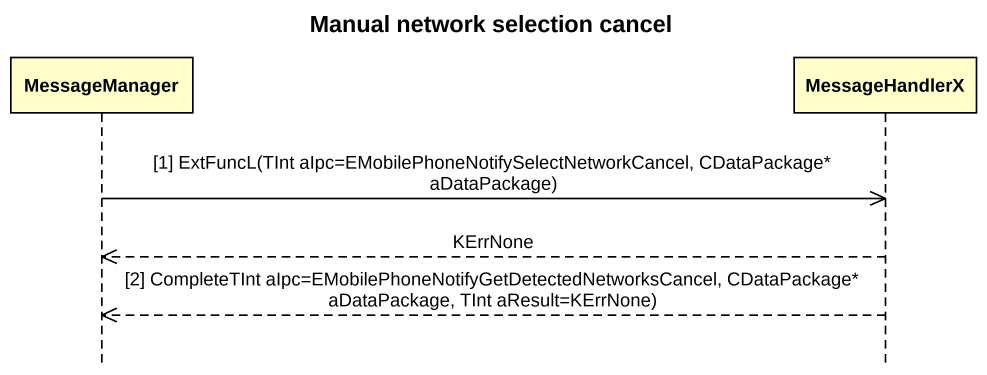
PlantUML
@startuml
title Manual network selection cancel
hide footbox
participant MessageManager
participant MessageHandlerX

MessageManager ->> MessageHandlerX : [1] ExtFuncL(TInt aIpc=EMobilePhoneNotifySelectNetworkCancel, CDataPackage* aDataPackage)
MessageHandlerX -->> MessageManager : KErrNone
MessageHandlerX -->> MessageManager : [2] CompleteTInt aIpc=EMobilePhoneNotifyGetDetectedNetworksCancel, CDataPackage* aDataPackage, TInt aResult=KErrNone)
@enduml
